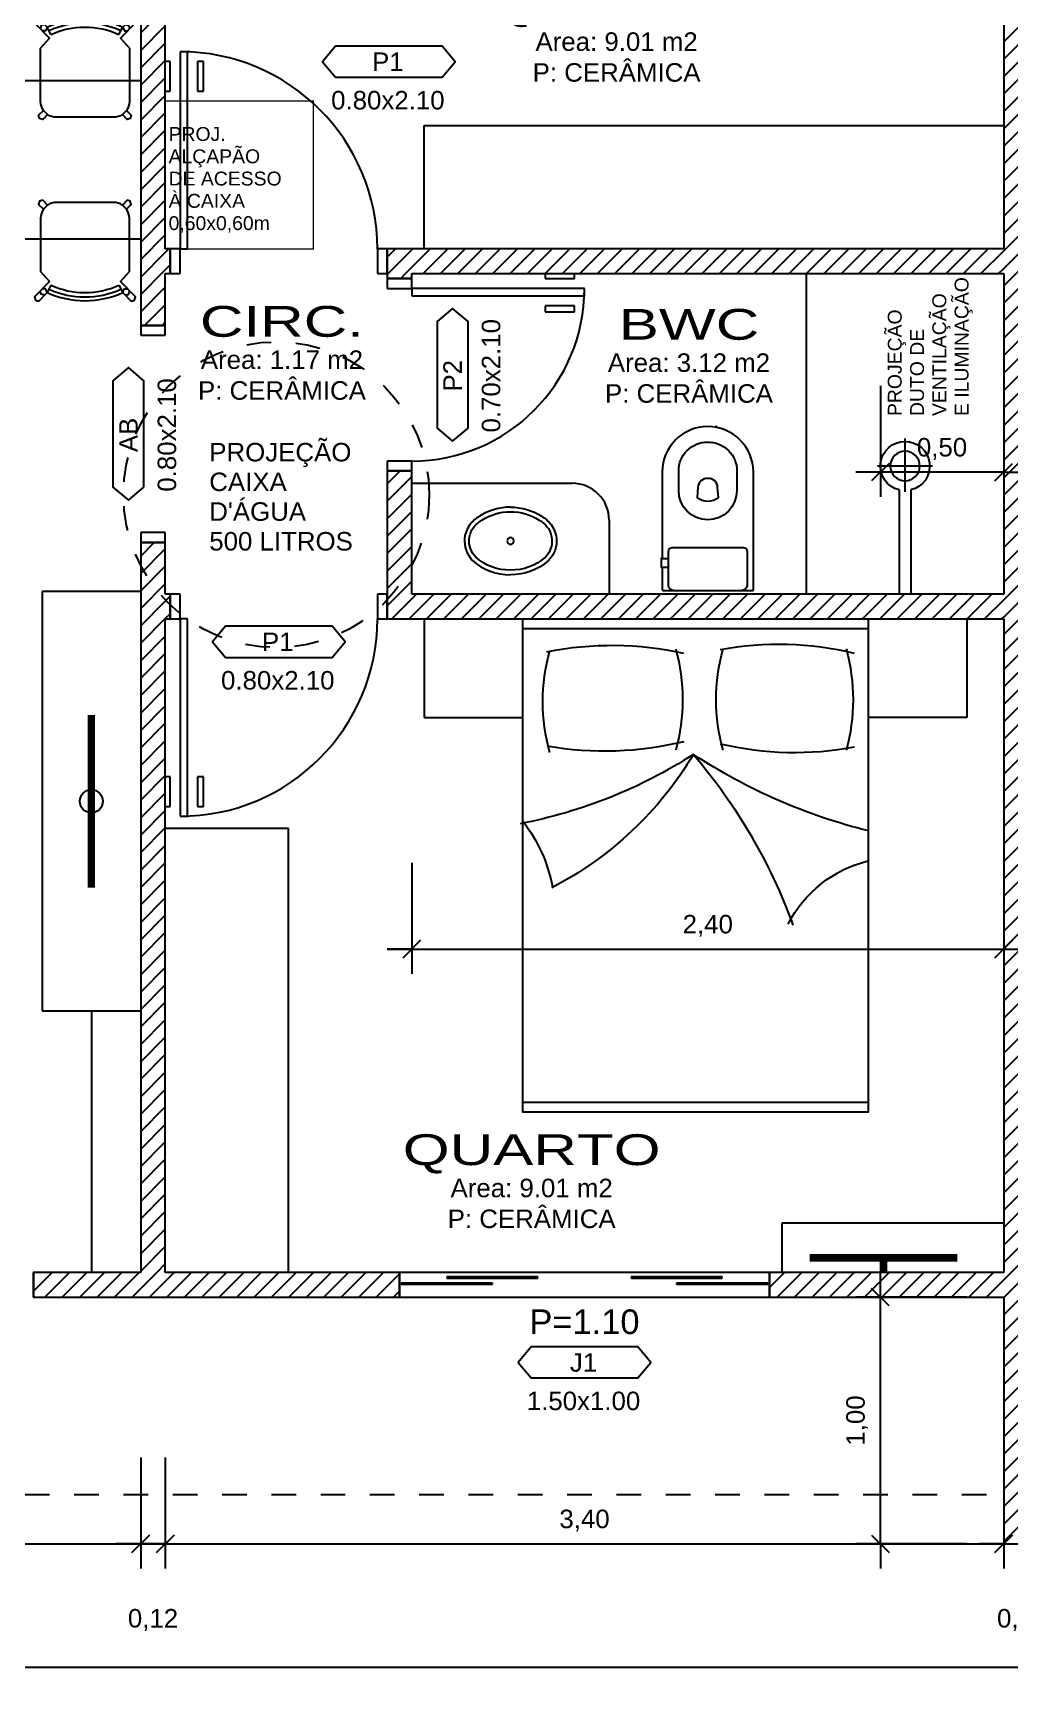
# Model space of a CAD drawing. Header units: metres. Extents: x 49 to 320, y -91 to 27.
# Drawn here: x 158.29 to 162.25, y 4.59 to 11.31 of the extents above; entities that cross this region are included whole.
import ezdxf
from ezdxf.enums import TextEntityAlignment as Align

# ---------------------------------------------------------------- set-up
doc = ezdxf.new("R2010")
doc.units = ezdxf.units.M
doc.header["$LTSCALE"] = 0.2
doc.linetypes.add('DASHED', pattern=[0.75, 0.5, -0.25])
for name, color, linetype in [('ARQ-___-___-CTA', 240, 'Continuous'), ('ARQ-___-___-LEG', 3, 'Continuous'), ('ARQ-___-___-TXT', 4, 'Continuous'), ('ARQ-___-___-VST', 9, 'Continuous'), ('ARQ-ALV', 6, 'Continuous'), ('ARQ-ALV-___-HTC', 13, 'Continuous'), ('ARQ-CXO', 2, 'Continuous'), ('ARQ-DVI', 1, 'Continuous'), ('ARQ-EQP', 24, 'Continuous'), ('ARQ-EQP-___-INT', 7, 'Continuous'), ('ARQ-MOB-___-INT', 7, 'Continuous'), ('ARQ-PIS', 2, 'Continuous')]:
    doc.layers.add(name, color=color, linetype=linetype)
doc.styles.add('REGUA100', font='arial.ttf')
doc.styles.add('REGUA60', font='arial.ttf')
doc.styles.add('REGUA80', font='arial.ttf')
doc.dimstyles.new('Active3D', dxfattribs={"dimtxt": 1.5, "dimasz": 0.01, "dimexe": 2, "dimexo": 3, "dimgap": 0.98, "dimtad": 1, "dimlfac": -1, "dimrnd": 0.005, "dimzin": 0, "dimtxsty": 'REGUA60', "dimblk": 'COTATR', "dimcen": 4, "dimdle": 4, "dimclrt": 2, "dimadec": 0, "dimazin": 0, "dimtfac": 1, "dimtmove": 2, "dimatfit": 2, "dimfxl": 1, "dimarcsym": 0})
pattern_1 = [(45, (187.28258, -1), (-0.03535534, 0.03535534), [])]

# ---------------------------------------------------------------- blocks, each defined once
blk = doc.blocks.new('MBCAD4_2')
at = {"color": 0}
blk.add_lwpolyline([(0.02, 49.68, 0.106639), (-19.24, 45.52), (-23.45, 49.88), (-25.13, 49.43), (-25.63, 47.77), (-18.01, 39.93), (-22.5, 34.87), (-22.5, 7.87, 0.159591), (-21.02, 3.34), (-23.5, 0.83), (-22.98, -0.82), (-21.31, -1.27), (-18.97, 1.19, 0.162734), (-14.5, -0.13), (0, -0.13), (14.5, -0.13, 0.162734), (18.97, 1.19), (21.31, -1.27), (22.98, -0.82), (23.5, 0.83), (21.02, 3.34, 0.159591), (22.5, 7.87), (22.5, 34.87), (18.01, 39.93), (25.63, 47.77), (25.13, 49.43), (23.45, 49.88), (19.24, 45.52, 0.106639), (-0.02, 49.68)], format="xyb", dxfattribs=at)
at = {"layer": 'ARQ-MOB-___-INT'}
for p, q in [((-17.22, 41.8), (-19.24, 45.52)), ((17.25, 41.79), (19.24, 45.52)), ((-18.97, 1.19), (-21.02, 3.34)), ((18.97, 1.19), (21.02, 3.34))]:
    blk.add_line(p, q, dxfattribs=at)
for points in [[(-20.47, 46.81), (-22.16, 46.38), (-22.64, 44.7)], [(-19.21, 45.27), (-19.99, 43.71), (-21.73, 43.57)], [(19.21, 45.27), (19.99, 43.71), (21.73, 43.57)], [(20.47, 46.81), (22.16, 46.38), (22.64, 44.7)]]:
    blk.add_lwpolyline(points, dxfattribs=at)
for radius in [43.95, 41.7]:
    blk.add_arc((0, 3.82), radius, 65.57124, 114.39729, dxfattribs=at)
blk = doc.blocks.new('SAC616S2')
at = {"layer": 'ARQ-EQP', "color": 0, "linetype": 'ByBlock'}
blk.add_lwpolyline([(18.17, -1.5, -0.329256), (18.5, -1.88), (18.5, -49.6, -0.412623), (0, -68, -0.412623), (-18.5, -49.6), (-18.5, -14.45), (-18.9, -14.45), (-18.9, -10.95), (-18.5, -10.95), (-18.5, -1.88, -0.329256), (-18.17, -1.5), (-17.25, -1.5), (0, -1.5), (17.29, -1.5)], format="xyb", close=True, dxfattribs=at)
at = {"layer": 'ARQ-EQP-___-INT'}
for p, q in [((-18.5, -10.95), (-16, -10.95)), ((-18.5, -14.45), (-16, -14.45))]:
    blk.add_line(p, q, dxfattribs=at)
blk.add_lwpolyline([(-14, -1.5, 0.324141), (-16, -3.5), (-16, -17.5, 0.333333), (-14.5, -19), (0, -19), (14.5, -19, 0.333333), (16, -17.5), (16, -3.5, 0.324141), (14, -1.5, 0.324141)], format="xyb", dxfattribs=at)
for points in [[(0, -61.7, 0.418677), (11.8, -50), (11.8, -42.1, 0.411784), (0, -30.2, 0.411784), (-11.8, -42.1), (-11.8, -50, 0.418677)], [(0, -47, -0.428571), (-4, -43.3), (-4.3, -39.3, -0.16754), (0, -37.8, -0.16754), (4.3, -39.3), (4, -43.3, -0.428571)]]:
    blk.add_lwpolyline(points, format="xyb", close=True, dxfattribs=at)
blk.add_point((3.34, -68), dxfattribs=at)
blk = doc.blocks.new('SACHS__2')
at = {"layer": 'ARQ-EQP', "color": 0, "linetype": 'ByBlock'}
for p, q in [((42.29, 2.4), (0, 2.4)), ((0, 2.4), (0, -2.4)), ((42.29, -2.4), (0, -2.4))]:
    blk.add_line(p, q, dxfattribs=at)
blk.add_arc((52, 0), 10, 193.88654, 166.11346, dxfattribs=at)
at = {"layer": 'ARQ-EQP-___-INT'}
for p, q in [((52, 11.2), (52, -11.2)), ((41.6, 0), (63.2, 0))]:
    blk.add_line(p, q, dxfattribs=at)
blk.add_circle((52, 0), 6, dxfattribs=at)
blk = doc.blocks.new('SAL37S_2')
at = {"layer": 'ARQ-EQP-___-INT'}
for points in [[(0.02, -10, 0.145827), (-16.81, -14.87, 0.090827), (-22, -19.4, 0.12568), (-24.84, -26.73, 0.221372), (-20.58, -38.81, 0.186059), (0.02, -46.55, 0.186059)], [(-0.02, -10, -0.145827), (16.81, -14.87, -0.090827), (22, -19.4, -0.12568), (24.84, -26.73, -0.221372), (20.58, -38.81, -0.186059), (-0.02, -46.55, -0.186059)]]:
    blk.add_lwpolyline(points, format="xyb", dxfattribs=at)
blk.add_lwpolyline([(0, -12.5, 0.14623), (-15.5, -17, 0.09047), (-20, -20.9, 0.123903), (-22.35, -27, 0.21906), (-18.85, -37, 0.185248), (0, -44.05, 0.185248), (18.85, -37, 0.21906), (22.35, -27, 0.123903), (20, -20.9, 0.09047), (15.5, -17, 0.14623)], format="xyb", close=True, dxfattribs=at)
blk.add_circle((0, -28.25), 1.8, dxfattribs=at)
blk = doc.blocks.new('MDCCAS22')
at = {"color": 0}
blk.add_lwpolyline([(140, 0), (0, 0), (0, -200), (140, -200)], close=True, dxfattribs=at)
at = {"layer": 'ARQ-MOB-___-INT'}
for p, q in [((0, -4), (140, -4)), ((0, -196), (140, -196))]:
    blk.add_line(p, q, dxfattribs=at)
for centre, radius, start, end in [((36.14, -140.56), 130.32, 79.45741, 103.51085), ((82.89, -32.71), 76.8, 164.48595, 195.51405), ((-15.19, -32.71), 76.8, 344.48595, 15.51405), ((103.9, -146.58), 135.89, 78.80761, 102.36088), ((152.01, -32.7), 76.8, 164.48595, 195.51405), ((55.11, -33.55), 76.8, 344.48595, 15.51405), ((29.71, 76.04), 130.31, 259.29808, 283.35216), ((106.88, 82.36), 135.99, 256.29588, 279.84092), ((-55.47, 137.47), 230.14, 283.86849, 303.27711), ((243.13, -201.79), 226.41, 139.56103, 159.93611), ((178.64, 112.88), 199.47, 237.27407, 259.15181), ((195.03, 19.52), 144.83, 210.93609, 242.5714), ((188.19, -119.84), 61.23, 142.0564, 169.8271), ((-11.98, -146.66), 50.03, 27.33297, 76.02563)]:
    blk.add_arc(centre, radius, start, end, dxfattribs=at)
blk = doc.blocks.new('IndEsq1')
blk.add_lwpolyline([(-4.32, 0.44), (4.32, 0.44), (5.38, 1.7), (4.32, 2.96), (-4.32, 2.96), (-5.38, 1.7)], close=True)
at = {"color": 0, "style": 'REGUA60', "width": 1.4}
for tag, p in [('CODESQUAD', (-0.08, 0.95)), ('DIMESQUAD', (-0.08, -2.17))]:
    blk.add_attdef(tag, text='', height=1.5, dxfattribs=at).set_placement(p, align=Align.CENTER)
at = {"color": 0, "style": 'REGUA60', "width": 1.4, "flags": 9}
blk.add_attdef('PEITORIL', text='', height=1.5, dxfattribs=at).set_placement((0.22, -4.49), align=Align.CENTER)
at = {"style": 'REGUA60', "width": 1.4, "flags": 9}
blk.add_attdef('LOCAL', text='', height=1.5, dxfattribs=at).set_placement((-0.08, -6.56), align=Align.CENTER)
blk = doc.blocks.new('IndUni1')
at = {"color": 4, "style": 'REGUA100', "width": 1.4, "flags": 8}
blk.add_attdef('NOME1', text='', height=2.5, dxfattribs=at).set_placement((0.24, 2.99), align=Align.CENTER)
at = {"color": 4, "style": 'REGUA100', "width": 1.4}
blk.add_attdef('NOME2', text='', height=2.5, dxfattribs=at).set_placement((0.24, -0.22), align=Align.CENTER)
at = {"color": 0, "style": 'REGUA60', "width": 1.4}
for tag, p in [('AREA', (0.24, -2.82)), ('PERIM', (0.24, -5.32)), ('PISO', (0.24, -7.82)), ('PAREDE', (0.24, -10.32)), ('TETO', (0.24, -12.82))]:
    blk.add_attdef(tag, text='', height=1.5, dxfattribs=at).set_placement(p, align=Align.CENTER)
blk = doc.blocks.new('COTATR')
at = {"color": 6}
blk.add_line((-71, -71), (71, 71), dxfattribs=at)
at = {"color": 0, "linetype": 'ByBlock'}
blk.add_line((0, 0), (200, 0), dxfattribs=at)
blk = doc.blocks.new('*D28')
at = {"layer": 'ARQ-___-___-CTA', "color": 0, "lineweight": -2, "transparency": 16777216}
for p, q in [((161.7239, 9.8811), (161.7239, 9.4311)), ((162.2239, 9.8811), (162.2239, 9.4311)), ((162.2234, 9.5311), (161.7244, 9.5311))]:
    blk.add_line(p, q, dxfattribs=at)
at = {"layer": 'Defpoints', "color": 0, "transparency": 16777216}
for p in [(161.7239, 10.0311), (162.2239, 10.0311), (161.7239, 9.5311)]:
    blk.add_point(p, dxfattribs=at)
at = {"layer": 'ARQ-___-___-CTA', "color": 0, "lineweight": -2, "transparency": 16777216, "xscale": 0.0005, "yscale": 0.0005, "zscale": 0.0005, "rotation": 180}
blk.add_blockref('COTATR', (161.7239, 9.5311), dxfattribs=at)
at = {"layer": 'ARQ-___-___-CTA', "color": 0, "lineweight": -2, "transparency": 16777216, "xscale": 0.0005, "yscale": 0.0005, "zscale": 0.0005}
blk.add_blockref('COTATR', (162.2239, 9.5311), dxfattribs=at)
at = {"layer": 'ARQ-___-___-CTA', "color": 2, "transparency": 16777216, "insert": (161.9739, 9.6252), "char_height": 0.075, "attachment_point": 5, "style": 'REGUA60'}
blk.add_mtext('0,50', dxfattribs=at)
blk = doc.blocks.new('*D115')
at = {"layer": 'ARQ-___-___-CTA', "color": 0, "lineweight": -2, "transparency": 16777216}
for p, q in [((162.2239, 5.536), (162.2239, 5.086)), ((158.8244, 5.186), (162.2234, 5.186))]:
    blk.add_line(p, q, dxfattribs=at)
at = {"layer": 'Defpoints', "color": 0, "transparency": 16777216}
for p in [(158.8239, 5.686), (162.2239, 5.686), (162.2239, 5.186)]:
    blk.add_point(p, dxfattribs=at)
at = {"layer": 'ARQ-___-___-CTA', "color": 0, "lineweight": -2, "transparency": 16777216, "xscale": 0.0005, "yscale": 0.0005, "zscale": 0.0005, "rotation": 180}
blk.add_blockref('COTATR', (158.8239, 5.186), dxfattribs=at)
at = {"layer": 'ARQ-___-___-CTA', "color": 0, "lineweight": -2, "transparency": 16777216, "xscale": 0.0005, "yscale": 0.0005, "zscale": 0.0005}
blk.add_blockref('COTATR', (162.2239, 5.186), dxfattribs=at)
at = {"layer": 'ARQ-___-___-CTA', "color": 2, "transparency": 16777216, "insert": (160.5239, 5.2801), "char_height": 0.075, "attachment_point": 5, "style": 'REGUA60'}
blk.add_mtext('3,40', dxfattribs=at)
blk = doc.blocks.new('*D116')
at = {"layer": 'ARQ-___-___-CTA', "color": 0, "lineweight": -2, "transparency": 16777216}
for p, q in [((162.3739, 5.536), (162.3739, 5.086)), ((162.2244, 5.186), (162.3734, 5.186))]:
    blk.add_line(p, q, dxfattribs=at)
at = {"layer": 'Defpoints', "color": 0, "transparency": 16777216}
for p in [(162.2239, 5.686), (162.3739, 5.686), (162.3739, 5.186)]:
    blk.add_point(p, dxfattribs=at)
at = {"layer": 'ARQ-___-___-CTA', "color": 0, "lineweight": -2, "transparency": 16777216, "xscale": 0.0005, "yscale": 0.0005, "zscale": 0.0005, "rotation": 180}
blk.add_blockref('COTATR', (162.2239, 5.186), dxfattribs=at)
at = {"layer": 'ARQ-___-___-CTA', "color": 0, "lineweight": -2, "transparency": 16777216, "xscale": 0.0005, "yscale": 0.0005, "zscale": 0.0005}
blk.add_blockref('COTATR', (162.3739, 5.186), dxfattribs=at)
at = {"layer": 'ARQ-___-___-CTA', "color": 2, "transparency": 16777216, "insert": (162.2989, 4.8773), "char_height": 0.075, "attachment_point": 5, "style": 'REGUA60'}
blk.add_mtext('0,15', dxfattribs=at)
blk = doc.blocks.new('*D123')
at = {"layer": 'ARQ-___-___-CTA', "color": 0, "lineweight": -2, "transparency": 16777216}
for p, q in [((144.8589, 5.036), (144.8589, 4.586)), ((179.7389, 5.036), (179.7389, 4.586)), ((144.8594, 4.686), (162.3222, 4.686)), ((179.7384, 4.686), (162.6734, 4.686))]:
    blk.add_line(p, q, dxfattribs=at)
at = {"layer": 'Defpoints', "color": 0, "transparency": 16777216}
for p in [(144.8589, 5.186), (179.7389, 5.186), (179.7389, 4.686)]:
    blk.add_point(p, dxfattribs=at)
at = {"layer": 'ARQ-___-___-CTA', "color": 0, "lineweight": -2, "transparency": 16777216, "xscale": 0.0005, "yscale": 0.0005, "zscale": 0.0005, "rotation": 180}
blk.add_blockref('COTATR', (144.8589, 4.686), dxfattribs=at)
at = {"layer": 'ARQ-___-___-CTA', "color": 0, "lineweight": -2, "transparency": 16777216, "xscale": 0.0005, "yscale": 0.0005, "zscale": 0.0005}
blk.add_blockref('COTATR', (179.7389, 4.686), dxfattribs=at)
at = {"layer": 'ARQ-___-___-CTA', "color": 2, "transparency": 16777216, "insert": (162.4978, 4.686), "char_height": 0.075, "attachment_point": 5, "style": 'REGUA60'}
blk.add_mtext('34,88', dxfattribs=at)
blk = doc.blocks.new('*D136')
at = {"layer": 'ARQ-___-___-CTA', "color": 0, "lineweight": -2, "transparency": 16777216}
for p, q in [((162.2239, 7.9476), (162.2239, 7.4976)), ((159.8244, 7.5976), (162.2234, 7.5976))]:
    blk.add_line(p, q, dxfattribs=at)
at = {"layer": 'Defpoints', "color": 0, "transparency": 16777216}
for p in [(159.8239, 8.0976), (162.2239, 8.0976), (162.2239, 7.5976)]:
    blk.add_point(p, dxfattribs=at)
at = {"layer": 'ARQ-___-___-CTA', "color": 0, "lineweight": -2, "transparency": 16777216, "xscale": 0.0005, "yscale": 0.0005, "zscale": 0.0005, "rotation": 180}
blk.add_blockref('COTATR', (159.8239, 7.5976), dxfattribs=at)
at = {"layer": 'ARQ-___-___-CTA', "color": 0, "lineweight": -2, "transparency": 16777216, "xscale": 0.0005, "yscale": 0.0005, "zscale": 0.0005}
blk.add_blockref('COTATR', (162.2239, 7.5976), dxfattribs=at)
at = {"layer": 'ARQ-___-___-CTA', "color": 2, "transparency": 16777216, "insert": (161.0239, 7.6916), "char_height": 0.075, "attachment_point": 5, "style": 'REGUA60'}
blk.add_mtext('2,40', dxfattribs=at)
blk = doc.blocks.new('*D159')
at = {"layer": 'ARQ-___-___-CTA', "color": 0, "lineweight": -2, "transparency": 16777216}
for p, q in [((162.0739, 6.186), (161.6239, 6.186)), ((161.7239, 5.1865), (161.7239, 6.1855)), ((162.0739, 5.186), (161.6239, 5.186))]:
    blk.add_line(p, q, dxfattribs=at)
at = {"layer": 'Defpoints', "color": 0, "transparency": 16777216}
for p in [(161.7239, 6.186), (162.2239, 6.186), (162.2239, 5.186)]:
    blk.add_point(p, dxfattribs=at)
at = {"layer": 'ARQ-___-___-CTA', "color": 0, "lineweight": -2, "transparency": 16777216, "xscale": 0.0005, "yscale": 0.0005, "zscale": 0.0005}
for p, rotation in [((161.7239, 6.186), 90), ((161.7239, 5.186), 270)]:
    blk.add_blockref('COTATR', p, dxfattribs=dict(at, rotation=rotation))
at = {"layer": 'ARQ-___-___-CTA', "color": 2, "transparency": 16777216, "insert": (161.6298, 5.686), "char_height": 0.075, "attachment_point": 5, "rotation": 90, "style": 'REGUA60'}
blk.add_mtext('1,00', dxfattribs=at)

msp = doc.modelspace()

# ---------------------------------------------------------------- hatches: boundary and pattern name
at = {"layer": 'ARQ-ALV-___-HTC'}
h = msp.add_hatch(dxfattribs=at)
h.set_pattern_fill('_U', color=256, scale=0.05, angle=45, style=0, pattern_type=0)
h.set_pattern_definition(pattern_1)
h.paths.add_polyline_path([(162.3739, 5.186), (162.3739, 14.186), (162.2239, 14.186), (162.2239, 5.186)])
h = msp.add_hatch(dxfattribs=at)
h.set_pattern_fill('_U', color=256, scale=0.05, angle=45, style=0, pattern_type=0)
h.set_pattern_definition(pattern_1)
h.paths.add_polyline_path([(158.8239, 6.286), (158.8239, 9.246), (158.7239, 9.246), (158.7239, 6.286)])
h.paths.add_polyline_path([(158.7239, 13.086), (158.7239, 10.126), (158.8239, 10.126), (158.8239, 13.086)])
h = msp.add_hatch(dxfattribs=at)
h.set_pattern_fill('_U', color=256, scale=0.05, angle=45, style=0, pattern_type=0)
h.set_pattern_definition(pattern_1)
h.paths.add_polyline_path([(158.8439, 10.436), (158.8239, 10.436), (158.8239, 10.336), (158.8439, 10.336)])
h.paths.add_polyline_path([(159.7239, 10.336), (162.2239, 10.336), (162.2239, 10.436), (159.7239, 10.436)])
h = msp.add_hatch(dxfattribs=at)
h.set_pattern_fill('_U', color=256, scale=0.05, angle=45, style=0, pattern_type=0)
h.set_pattern_definition(pattern_1)
h.paths.add_polyline_path([(159.8239, 9.036), (159.8239, 9.536), (159.7239, 9.536), (159.7239, 9.036)])
h.paths.add_polyline_path([(159.7239, 10.336), (159.7239, 10.316), (159.8239, 10.316), (159.8239, 10.336)])
h = msp.add_hatch(dxfattribs=at)
h.set_pattern_fill('_U', color=256, scale=0.05, angle=45, style=0, pattern_type=0)
h.set_pattern_definition(pattern_1)
h.paths.add_polyline_path([(158.8439, 9.036), (158.8239, 9.036), (158.8239, 8.936), (158.8439, 8.936)])
h.paths.add_polyline_path([(159.7239, 8.936), (162.2239, 8.936), (162.2239, 9.036), (159.7239, 9.036)])
h = msp.add_hatch(dxfattribs=at)
h.set_pattern_fill('_U', color=256, scale=0.05, angle=45, style=0, pattern_type=0)
h.set_pattern_definition(pattern_1)
h.paths.add_polyline_path([(161.2739, 6.186), (162.2239, 6.186), (162.2239, 6.286), (161.2739, 6.286)])
h.paths.add_polyline_path([(159.7739, 6.186), (159.7739, 6.286), (158.2889, 6.286), (158.2889, 6.186)])
h.paths.add_polyline_path([(156.7889, 6.186), (156.7889, 6.286), (156.3539, 6.286), (156.2539, 6.186)])

# ---------------------------------------------------------------- linework, layer by layer
at = {"layer": 'ARQ-___-___-CTA'}
for p, q in [((159.8239, 7.9476), (159.8239, 7.4976)), ((159.7244, 7.5976), (159.8234, 7.5976)), ((158.7239, 5.536), (158.7239, 5.086)), ((158.8239, 5.536), (158.8239, 5.086)), ((156.3544, 5.186), (158.7234, 5.186)), ((158.7244, 5.186), (158.8234, 5.186))]:
    msp.add_line(p, q, dxfattribs=at)
at = {"layer": 'ARQ-___-___-CTA', "linetype": 'DASHED', "const_width": 0.0001}
for points in [[(161.6239, 10.336), (161.6239, 10.336), (161.6239, 9.036), (161.6239, 9.036)], [(161.7239, 10.336), (161.7239, 9.036)]]:
    msp.add_lwpolyline(points, dxfattribs=at)
at = {"layer": 'ARQ-___-___-VST'}
for p, q in [((158.8439, 11.196), (158.8239, 11.196)), ((158.8439, 11.076), (158.8439, 11.196)), ((158.9539, 11.196), (158.9539, 11.076)), ((158.9789, 11.196), (158.9539, 11.196)), ((158.9789, 11.076), (158.9789, 11.196)), ((158.7239, 11.1175), (157.7639, 11.1175)), ((158.8239, 11.076), (158.8439, 11.076)), ((158.9539, 11.076), (158.9789, 11.076)), ((159.8739, 10.436), (159.8739, 10.936)), ((159.8739, 10.936), (162.2239, 10.936)), ((157.7639, 10.4775), (158.7239, 10.4775)), ((160.3639, 10.336), (160.3639, 10.316)), ((160.3639, 10.316), (160.4839, 10.316)), ((160.4839, 10.316), (160.4839, 10.336)), ((161.4239, 9.036), (161.4239, 10.336)), ((160.3639, 10.206), (160.3639, 10.181)), ((160.4839, 10.206), (160.3639, 10.206)), ((160.3639, 10.181), (160.4839, 10.181)), ((160.4839, 10.181), (160.4839, 10.206)), ((159.8239, 9.486), (160.4739, 9.486)), ((160.6239, 9.336), (160.6239, 9.036)), ((158.7239, 9.0468), (158.3239, 9.0468)), ((158.3239, 9.0468), (158.3239, 7.3468)), ((159.8739, 8.936), (159.8739, 8.536)), ((162.0739, 8.936), (162.0739, 8.536)), ((159.8739, 8.536), (160.2739, 8.536)), ((162.0739, 8.536), (161.6739, 8.536)), ((158.8439, 8.296), (158.8239, 8.296)), ((158.8439, 8.176), (158.8439, 8.296)), ((158.9539, 8.296), (158.9539, 8.176)), ((158.9789, 8.296), (158.9539, 8.296)), ((158.9789, 8.176), (158.9789, 8.296)), ((158.8239, 8.176), (158.8439, 8.176)), ((158.9539, 8.176), (158.9789, 8.176)), ((159.3239, 8.086), (158.8239, 8.086)), ((159.3239, 6.286), (159.3239, 8.086)), ((158.3239, 7.3468), (158.7239, 7.3468)), ((158.5239, 7.3468), (158.5239, 6.286)), ((162.2239, 6.486), (161.3239, 6.486)), ((161.3239, 6.486), (161.3239, 6.286)), ((161.2729, 6.286), (159.7749, 6.286)), ((159.7749, 6.186), (161.2729, 6.186))]:
    msp.add_line(p, q, dxfattribs=at)
at = {"layer": 'ARQ-___-___-VST', "linetype": 'DASHED'}
msp.add_line((153.6539, 5.386), (162.2239, 5.386), dxfattribs=at)
at = {"layer": 'ARQ-___-___-VST', "linetype": 'DASHED', "const_width": 0.005}
msp.add_lwpolyline([(159.4239, 11.036), (158.8239, 11.036), (158.8239, 10.436), (159.4239, 10.436), (159.4239, 11.036), (159.1239, 11.036)], dxfattribs=at)
at = {"layer": 'ARQ-___-___-VST', "const_width": 0.03}
for points in [[(158.5239, 8.1968), (158.5239, 8.5468), (158.5239, 7.8468)], [(161.7364, 6.3456), (161.4364, 6.3456), (162.0364, 6.3456)], [(161.7364, 6.3456), (161.7364, 6.286)]]:
    msp.add_lwpolyline(points, dxfattribs=at)
at = {"layer": 'ARQ-___-___-VST', "linetype": 'DASHED'}
msp.add_circle((159.274, 9.4398), 0.62, dxfattribs=at)
at = {"layer": 'ARQ-___-___-VST'}
msp.add_circle((158.5239, 8.1968), 0.0468, dxfattribs=at)
msp.add_arc((160.4739, 9.336), 0.15, 0, 90, dxfattribs=at)
at = {"layer": 'ARQ-ALV'}
for p, q in [((158.7239, 13.086), (158.7239, 10.126)), ((158.8239, 10.436), (158.8239, 13.086)), ((162.2239, 13.086), (162.2239, 10.436)), ((158.8439, 10.436), (158.8239, 10.436)), ((158.8439, 10.336), (158.8439, 10.436)), ((159.7239, 10.436), (159.7239, 10.336)), ((162.2239, 10.436), (159.7239, 10.436)), ((158.8239, 10.126), (158.8239, 10.336)), ((158.8239, 10.336), (158.8439, 10.336)), ((159.7239, 10.336), (159.7239, 10.316)), ((159.7239, 10.316), (159.8239, 10.316)), ((159.8239, 10.336), (162.2239, 10.336)), ((159.8239, 10.316), (159.8239, 10.336)), ((162.2239, 10.336), (162.2239, 9.036)), ((158.7239, 10.126), (158.8239, 10.126)), ((159.7239, 9.536), (159.7239, 9.036)), ((159.8239, 9.536), (159.7239, 9.536)), ((159.8239, 9.036), (159.8239, 9.536)), ((158.7239, 9.246), (158.7239, 6.286)), ((158.8239, 9.246), (158.7239, 9.246)), ((158.8239, 9.036), (158.8239, 9.246)), ((158.8439, 9.036), (158.8239, 9.036)), ((158.8439, 8.936), (158.8439, 9.036)), ((159.7239, 9.036), (159.7239, 8.936)), ((162.2239, 9.036), (159.8239, 9.036)), ((158.8239, 6.286), (158.8239, 8.936)), ((158.8239, 8.936), (158.8439, 8.936)), ((159.7239, 8.936), (162.2239, 8.936)), ((162.2239, 8.936), (162.2239, 6.286)), ((158.2889, 6.286), (158.2889, 6.186)), ((158.7239, 6.286), (158.2889, 6.286)), ((159.7739, 6.286), (158.8239, 6.286)), ((159.7739, 6.186), (159.7739, 6.286)), ((161.2739, 6.286), (161.2739, 6.186)), ((162.2239, 6.286), (161.2739, 6.286)), ((158.2889, 6.186), (159.7739, 6.186)), ((161.2739, 6.186), (162.2239, 6.186)), ((162.2239, 6.186), (162.2239, 5.186)), ((162.2239, 5.186), (162.3739, 5.186))]:
    msp.add_line(p, q, dxfattribs=at)
at = {"layer": 'ARQ-CXO'}
for p, q in [((158.9139, 11.236), (158.8839, 11.236)), ((158.8839, 11.236), (158.8839, 10.436)), ((158.9139, 10.436), (158.9139, 11.236)), ((158.8839, 10.436), (158.8439, 10.436)), ((158.8439, 10.436), (158.8439, 10.336)), ((158.8839, 10.336), (158.8839, 10.436)), ((158.8839, 10.436), (158.9139, 10.436)), ((159.7239, 10.436), (159.6839, 10.436)), ((159.6839, 10.436), (159.6839, 10.336)), ((159.7239, 10.336), (159.7239, 10.436)), ((158.8439, 10.336), (158.8839, 10.336)), ((159.6839, 10.336), (159.7239, 10.336)), ((159.8239, 10.316), (159.7239, 10.316)), ((159.7239, 10.316), (159.7239, 10.276)), ((159.8239, 10.276), (159.8239, 10.316)), ((159.7239, 10.276), (159.8239, 10.276)), ((160.5239, 10.276), (159.8239, 10.276)), ((159.8239, 10.276), (159.8239, 10.246)), ((159.8239, 10.246), (160.5239, 10.246)), ((160.5239, 10.246), (160.5239, 10.276)), ((158.8239, 10.126), (158.7239, 10.126)), ((158.7239, 10.126), (158.7239, 10.086)), ((158.8239, 10.086), (158.8239, 10.126)), ((158.7239, 10.086), (158.8239, 10.086)), ((159.7239, 9.576), (159.7239, 9.536)), ((159.8239, 9.576), (159.7239, 9.576)), ((159.8239, 9.536), (159.8239, 9.576)), ((159.7239, 9.536), (159.8239, 9.536)), ((158.7239, 9.286), (158.7239, 9.246)), ((158.8239, 9.286), (158.7239, 9.286)), ((158.8239, 9.246), (158.8239, 9.286)), ((158.7239, 9.246), (158.8239, 9.246)), ((158.8839, 9.036), (158.8439, 9.036)), ((158.8439, 9.036), (158.8439, 8.936)), ((158.8839, 8.936), (158.8839, 9.036)), ((159.7239, 9.036), (159.6839, 9.036)), ((159.6839, 9.036), (159.6839, 8.936)), ((159.7239, 8.936), (159.7239, 9.036)), ((158.8439, 8.936), (158.8839, 8.936)), ((158.8839, 8.936), (158.8839, 8.136)), ((158.9139, 8.936), (158.8839, 8.936)), ((158.9139, 8.136), (158.9139, 8.936)), ((159.6839, 8.936), (159.7239, 8.936)), ((158.8839, 8.136), (158.9139, 8.136)), ((158.2889, 6.286), (158.2879, 6.286)), ((158.2879, 6.286), (158.2879, 6.186)), ((158.2889, 6.186), (158.2889, 6.286)), ((159.7749, 6.286), (159.7739, 6.286)), ((159.7739, 6.286), (159.7739, 6.186)), ((159.7749, 6.186), (159.7749, 6.286)), ((161.2739, 6.286), (161.2729, 6.286)), ((161.2729, 6.286), (161.2729, 6.186)), ((161.2739, 6.186), (161.2739, 6.286)), ((158.2879, 6.186), (158.2889, 6.186)), ((159.7739, 6.186), (159.7749, 6.186)), ((161.2729, 6.186), (161.2739, 6.186))]:
    msp.add_line(p, q, dxfattribs=at)
at = {"layer": 'ARQ-DVI'}
for p, q in [((160.3348, 6.2685), (159.9655, 6.2685)), ((159.9655, 6.2685), (159.9655, 6.2635)), ((159.9655, 6.2635), (160.3348, 6.2635)), ((160.3348, 6.2635), (160.3348, 6.2685)), ((161.0823, 6.2685), (160.713, 6.2685)), ((160.713, 6.2685), (160.713, 6.2635)), ((160.713, 6.2635), (161.0823, 6.2635)), ((161.0823, 6.2635), (161.0823, 6.2685)), ((160.1501, 6.2435), (159.7809, 6.2435)), ((159.7809, 6.2435), (159.7809, 6.2385)), ((159.7809, 6.2385), (160.1501, 6.2385)), ((160.1501, 6.2385), (160.1501, 6.2435)), ((161.2669, 6.2435), (160.8976, 6.2435)), ((160.8976, 6.2435), (160.8976, 6.2385)), ((160.8976, 6.2385), (161.2669, 6.2385)), ((161.2669, 6.2385), (161.2669, 6.2435))]:
    msp.add_line(p, q, dxfattribs=at)
at = {"layer": 'ARQ-PIS'}
for centre, radius, start, end in [((158.8839, 10.436), 0.8, 0, 90), ((159.8239, 10.276), 0.7, 270, 0), ((158.8839, 8.936), 0.8, 270, 0)]:
    msp.add_arc(centre, radius, start, end, dxfattribs=at)

# ---------------------------------------------------------------- block references
at = {"layer": 'ARQ-___-___-CTA', "xscale": 0.0005, "yscale": 0.0005, "zscale": 0.0005}
for p in [(159.8239, 7.5976), (158.7239, 5.186), (158.8239, 5.186)]:
    msp.add_blockref('COTATR', p, dxfattribs=at)
at = {"layer": 'ARQ-___-___-CTA', "xscale": 0.0005, "yscale": 0.0005, "zscale": 0.0005, "rotation": 180}
msp.add_blockref('COTATR', (158.7239, 5.186), dxfattribs=at)
at = {"layer": 'ARQ-___-___-LEG'}
ref = msp.add_blockref('IndEsq1', (159.7304, 11.1103), dxfattribs=dict(at, xscale=0.05, yscale=0.05, zscale=0.05))
ref.add_attrib('CODESQUAD', 'P1', dxfattribs={"layer": '0', "color": 0, "height": 0.075, "style": 'REGUA60'}).set_placement((159.7264, 11.1578), align=Align.CENTER)
ref.add_attrib('DIMESQUAD', '0.80x2.10', dxfattribs={"layer": '0', "color": 0, "height": 0.075, "style": 'REGUA60'}).set_placement((159.7264, 11.0018), align=Align.CENTER)
ref = msp.add_blockref('IndEsq1', (160.0739, 9.926), dxfattribs=dict(at, xscale=0.05, yscale=0.05, zscale=0.05, rotation=90))
ref.add_attrib('CODESQUAD', 'P2', dxfattribs={"layer": '0', "color": 0, "height": 0.075, "rotation": 90, "style": 'REGUA60'}).set_placement((160.0264, 9.922), align=Align.CENTER)
ref.add_attrib('DIMESQUAD', '0.70x2.10', dxfattribs={"layer": '0', "color": 0, "height": 0.075, "rotation": 90, "style": 'REGUA60'}).set_placement((160.1823, 9.922), align=Align.CENTER)
ref = msp.add_blockref('IndEsq1', (158.7593, 9.686), dxfattribs=dict(at, xscale=0.05, yscale=0.05, zscale=0.05, rotation=90))
ref.add_attrib('CODESQUAD', 'AB', dxfattribs={"layer": '0', "color": 0, "height": 0.075, "rotation": 90, "style": 'REGUA60'}).set_placement((158.7118, 9.682), align=Align.CENTER)
ref.add_attrib('DIMESQUAD', '0.80x2.10', dxfattribs={"layer": '0', "color": 0, "height": 0.075, "rotation": 90, "style": 'REGUA60'}).set_placement((158.8678, 9.682), align=Align.CENTER)
ref = msp.add_blockref('IndEsq1', (159.2839, 8.7583), dxfattribs=dict(at, xscale=0.05, yscale=0.05, zscale=0.05))
ref.add_attrib('CODESQUAD', 'P1', dxfattribs={"layer": '0', "color": 0, "height": 0.075, "style": 'REGUA60'}).set_placement((159.2799, 8.8058), align=Align.CENTER)
ref.add_attrib('DIMESQUAD', '0.80x2.10', dxfattribs={"layer": '0', "color": 0, "height": 0.075, "style": 'REGUA60'}).set_placement((159.2799, 8.6498), align=Align.CENTER)
ref = msp.add_blockref('IndEsq1', (160.5239, 5.8365), dxfattribs=dict(at, xscale=0.05, yscale=0.05, zscale=0.05))
ref.add_attrib('CODESQUAD', 'J1', dxfattribs={"layer": '0', "color": 0, "height": 0.075, "style": 'REGUA60'}).set_placement((160.5199, 5.884), align=Align.CENTER)
ref.add_attrib('DIMESQUAD', '1.50x1.00', dxfattribs={"layer": '0', "color": 0, "height": 0.075, "style": 'REGUA60'}).set_placement((160.5199, 5.728), align=Align.CENTER)
at = {"layer": 'ARQ-___-___-TXT'}
ref = msp.add_blockref('IndUni1', (160.6422, 11.3805), dxfattribs=dict(at, xscale=0.05, yscale=0.05, zscale=0.05))
ref.add_attrib('NOME2', 'QUARTO', dxfattribs={"layer": '0', "color": 4, "height": 0.125, "style": 'REGUA100', "width": 1.4}).set_placement((160.6541, 11.3695), align=Align.CENTER)
ref.add_attrib('AREA', 'Area: 9.01 m2', dxfattribs={"layer": '0', "color": 0, "height": 0.075, "style": 'REGUA60'}).set_placement((160.6541, 11.2393), align=Align.CENTER)
ref.add_attrib('PERIM', 'P: CERÂMICA', dxfattribs={"layer": '0', "color": 0, "height": 0.075, "style": 'REGUA60'}).set_placement((160.6541, 11.1143), align=Align.CENTER)
ref = msp.add_blockref('IndUni1', (159.285, 10.0909), dxfattribs=dict(at, xscale=0.05, yscale=0.05, zscale=0.05))
ref.add_attrib('NOME2', 'CIRC.', dxfattribs={"layer": '0', "color": 4, "height": 0.125, "style": 'REGUA100', "width": 1.4}).set_placement((159.2969, 10.08), align=Align.CENTER)
ref.add_attrib('AREA', 'Area: 1.17 m2', dxfattribs={"layer": '0', "color": 0, "height": 0.075, "style": 'REGUA60'}).set_placement((159.2969, 9.9497), align=Align.CENTER)
ref.add_attrib('PERIM', 'P: CERÂMICA', dxfattribs={"layer": '0', "color": 0, "height": 0.075, "style": 'REGUA60'}).set_placement((159.2969, 9.8247), align=Align.CENTER)
ref = msp.add_blockref('IndUni1', (160.9357, 10.0789), dxfattribs=dict(at, xscale=0.05, yscale=0.05, zscale=0.05))
ref.add_attrib('NOME2', 'BWC', dxfattribs={"layer": '0', "color": 4, "height": 0.125, "style": 'REGUA100', "width": 1.4}).set_placement((160.9476, 10.0679), align=Align.CENTER)
ref.add_attrib('AREA', 'Area: 3.12 m2', dxfattribs={"layer": '0', "color": 0, "height": 0.075, "style": 'REGUA60'}).set_placement((160.9476, 9.9377), align=Align.CENTER)
ref.add_attrib('PERIM', 'P: CERÂMICA', dxfattribs={"layer": '0', "color": 0, "height": 0.075, "style": 'REGUA60'}).set_placement((160.9476, 9.8127), align=Align.CENTER)
ref = msp.add_blockref('IndUni1', (160.2976, 6.7326), dxfattribs=dict(at, xscale=0.05, yscale=0.05, zscale=0.05))
ref.add_attrib('NOME2', 'QUARTO', dxfattribs={"layer": '0', "color": 4, "height": 0.125, "style": 'REGUA100', "width": 1.4}).set_placement((160.3096, 6.7216), align=Align.CENTER)
ref.add_attrib('AREA', 'Area: 9.01 m2', dxfattribs={"layer": '0', "color": 0, "height": 0.075, "style": 'REGUA60'}).set_placement((160.3096, 6.5914), align=Align.CENTER)
ref.add_attrib('PERIM', 'P: CERÂMICA', dxfattribs={"layer": '0', "color": 0, "height": 0.075, "style": 'REGUA60'}).set_placement((160.3096, 6.4664), align=Align.CENTER)
at = {"layer": 'ARQ-___-___-VST'}
for name, p, xscale, yscale, zscale in [('MBCAD4_2', (158.498, 10.9714), -0.008, 0.008, 0.008), ('SAL37S_2', (160.2239, 9.4641), -0.0075, 0.0075, 0.0075), ('MDCCAS22', (161.6739, 8.936), -0.01, 0.01, 0.01)]:
    msp.add_blockref(name, p, dxfattribs=dict(at, xscale=xscale, yscale=yscale, zscale=zscale))
for name, p, xscale, yscale, zscale, rotation in [('MBCAD4_2', (158.498, 10.6236), 0.008, 0.008, 0.008, 180), ('SAC616S2', (161.0239, 9.036), -0.01, 0.01, 0.01, 180), ('SACHS__2', (161.8239, 9.036), -0.01, 0.01, 0.01, 270)]:
    msp.add_blockref(name, p, dxfattribs=dict(at, xscale=xscale, yscale=yscale, zscale=zscale, rotation=rotation))

# ---------------------------------------------------------------- texts
at = {"layer": 'ARQ-___-___-CTA', "color": 2, "insert": (158.7739, 4.8773), "char_height": 0.075, "attachment_point": 5, "style": 'REGUA60'}
msp.add_mtext('0,12', dxfattribs=at)
at = {"layer": 'ARQ-___-___-LEG', "style": 'REGUA60'}
for s, p in [('E ILUMINAÇÃO', (162.0813, 9.7587)), ('VENTILAÇÃO', (161.9909, 9.7587)), ('PROJEÇÃO', (161.8102, 9.7587)), ('DUTO DE', (161.9006, 9.7587))]:
    msp.add_text(s, height=0.05625, rotation=90, dxfattribs=at).set_placement(p)
at = {"layer": 'ARQ-___-___-LEG', "style": 'REGUA80'}
msp.add_text('P=1.10', height=0.1, dxfattribs=at).set_placement((160.5239, 6.0865), align=Align.MIDDLE)
at = {"layer": 'ARQ-___-___-VST', "style": 'REGUA60'}
for s, height, p in [('PROJ.', 0.05625, (158.8371, 10.8741)), ('ALÇAPÃO', 0.05625, (158.8371, 10.7837)), ('DE ACESSO', 0.05625, (158.8371, 10.6934)), ('À CAIXA', 0.05625, (158.8371, 10.603)), ('0,60x0,60m', 0.05625, (158.8371, 10.5127)), ('PROJEÇÃO', 0.075, (159.0021, 9.5748)), ('CAIXA', 0.075, (159.0021, 9.4544)), ("D'ÁGUA", 0.075, (159.0021, 9.3339)), ('500 LITROS', 0.075, (159.0021, 9.2134))]:
    msp.add_text(s, height=height, dxfattribs=at).set_placement(p)

# ---------------------------------------------------------------- dimensions: what is measured, and where the dimension line sits
at = {"layer": 'ARQ-___-___-CTA'}
for base, p1, p2, angle, override, picture, middle in [((161.7239, 9.5311), (162.2239, 10.0311), (161.7239, 10.0311), 180, {"dimscale": 0.05}, '*D28', (161.9739, 9.6252)), ((162.2239, 7.5976), (159.8239, 8.0976), (162.2239, 8.0976), 0, {"dimscale": 0.05, "dimse1": 1}, '*D136', (161.0239, 7.6916)), ((161.7239, 6.186), (162.2239, 5.186), (162.2239, 6.186), 90, {"dimscale": 0.05}, '*D159', (161.6298, 5.686))]:
    dim = msp.add_linear_dim(base=base, p1=p1, p2=p2, angle=angle, dimstyle='Active3D', override=override, dxfattribs=at)
    dim.commit()
    dim.dimension.update_dxf_attribs({"geometry": picture, "text_midpoint": middle})
for base, p1, p2, picture, middle in [((162.2239, 5.186), (158.8239, 5.686), (162.2239, 5.686), '*D115', (160.5239, 5.2801)), ((162.3739, 5.186), (162.2239, 5.686), (162.3739, 5.686), '*D116', (162.2989, 4.8773))]:
    dim = msp.add_linear_dim(base=base, p1=p1, p2=p2, dimstyle='Active3D', override={"dimscale": 0.05, "dimse1": 1}, dxfattribs=at)
    dim.commit()
    dim.dimension.update_dxf_attribs({"geometry": picture, "text_midpoint": middle})
dim = msp.add_linear_dim(base=(179.7389, 4.686), p1=(144.8589, 5.186), p2=(179.7389, 5.186), dimstyle='Active3D', override={"dimscale": 0.05}, dxfattribs=at)
dim.commit()
dim.dimension.update_dxf_attribs({"geometry": '*D123', "text_midpoint": (162.4978, 4.686), "dimtype": 160})

doc.saveas('drawing.dxf')
